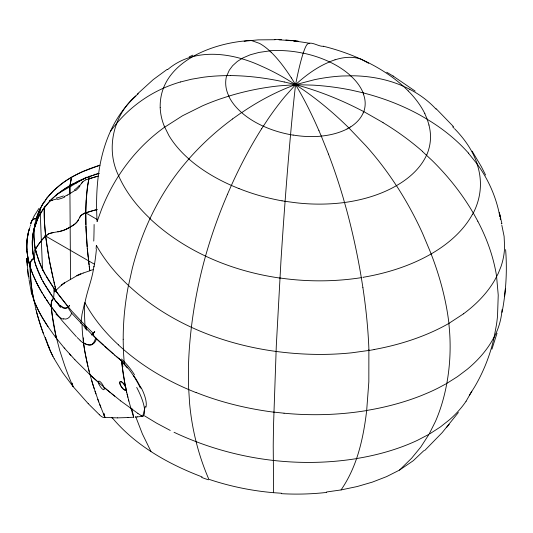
<?xml version="1.0" encoding="UTF-8"?>
<svg xmlns="http://www.w3.org/2000/svg" width="533" height="533" viewBox="0 0 533 533"><rect width="100%" height="100%" fill="white"/><g stroke="black" fill="none" stroke-linecap="round" stroke-linejoin="round"><path stroke-width="0.8" d="M85.746 214.826L85.866 224.666M26.77 245.526L26.77 246.686M51.188 304.676L51.268 306.535M30.268 263.089A27.889 22.266 -20.4 0 0 30.128 265.141L29.981 266.32L31.607 271.17M85.76 212.787L86.079 230.582L87.146 246.759M85.746 214.186L86.199 200.455M93.868 266.194C92.369 279.885 86.113 292.737 84.454 306.268A485.223 384.226 -11.2 0 0 85.18 328.481M30.108 266.167L30.121 265.474A20.281 16.197 -20.4 0 1 30.188 264.495L30.288 263.802A12.565 10.034 -20.4 0 1 30.414 263.195L30.494 262.882A10.38 8.281 -20.4 0 1 30.701 262.256A8.528 6.809 -20.4 0 1 31.913 260.091A7.229 5.77 -20.4 0 1 32.813 259.158L33.039 258.965A6.056 4.83 -20.4 0 1 33.346 258.725L33.586 258.558A5.21 4.164 -20.4 0 1 33.826 258.405C37.117 247.805 31.973 236.805 34.645 225.965M85.76 212.46L85.766 212.261A224.306 138.507 63.5 0 1 87.718 184.824M85.846 329.207L85.886 326.149L71.335 310.619L58.617 294.882M26.77 245.147L26.976 240.929M32.266 242.835L32.326 240.743M30.108 265.86L30.108 266.62M33.932 234.074L33.945 237.318M44.352 209.915L44.439 207.164M30.115 265.754L30.194 264.495A12.492 9.974 -20.4 0 1 30.687 262.249M285.095 201.334A207.304 7.755 -86.3 0 0 280.938 261.283L276.301 345.83L273.609 422.995A299.573 11.206 -86.3 0 0 273.229 446.068L273.609 492.699L281.591 493.258M33.945 233.534L34.012 231.908M32.333 240.543L32.713 236.166M53.227 287.28L54.226 288.739L53.673 298.24A4.864 3.624 -37.8 0 0 52.194 300.026M34.025 231.775L34.099 230.689M54.086 291.118L54.119 290.525M54.153 289.925L54.226 288.739L44.919 273.895M502.066 312.298C506.03 291.684 507.289 270.537 505.61 249.604M80.869 323.438L82.049 314.124L84.474 303.67M426.54 155.163A115.668 69.803 2.4 0 1 396.399 185.677A115.668 69.803 2.4 0 1 344.551 202.5A121.637 73.407 2.4 0 1 294.542 202.593L285.095 201.314L285.781 192.226A229.756 8.595 -86.3 0 1 290.552 134.696L291.464 124.729A229.943 8.601 -86.3 0 1 294.303 96.027L295.542 84.667L297.467 75.38A211.648 16.523 -84.6 0 1 303.217 53.16L304.156 50.448A198.143 15.464 -84.6 0 1 306.022 46.078C309.147 39.062 318.061 46.911 323.464 46.284M34.105 230.556L34.199 229.476M96.093 248.898L96.366 245.393A294.762 174.864 1.4 0 0 123.203 280.385C174.111 331.233 247.572 353.885 318.368 354.418A184.851 109.658 1.4 0 0 351.86 352.793L370.555 350.214M27.01 240.55L27.043 240.17M34.212 229.343L34.259 228.937M145.269 406.419L142.671 416.54M504.584 296.401L505.431 288.473M34.272 228.797L34.332 228.257M27.123 239.404L27.216 238.644M326.482 492.006L341.067 489.927C348.562 479.027 354.092 466.875 357.983 454.256A293.896 88.298 78.4 0 0 366.677 410.49L368.836 381.861L368.876 349.355M34.345 228.124L34.398 227.718M34.412 227.584L35.298 222.474M27.263 238.264L28.376 232.401M32.78 235.619L33.772 230.156M34.025 257.752L34.112 257.159M35.038 250.61L35.125 250.017M87.765 184.851L89.477 176.097M34.778 225.159L36.65 217.411L39.522 210.062M341.067 489.927L357.143 486.549L372.394 482.105L386.592 476.615L399.503 470.093L411.616 458.22L420.81 447L429.052 434.255L435.421 421.51A294.356 169.947 60 0 0 446.821 383.367C450.425 363.626 451.065 343.359 448.826 323.424L463.503 313.837M33.432 231.715L32.36 240.097L32.46 248.598M69.89 186.303L71.222 178.975M71.016 180.007L71.122 179.501M67.251 195.125L69.936 193.612L69.883 185.671L71.562 177.289M36.69 221.008L38.003 218.057L39.549 211.208M39.289 212.354L39.802 210.069M39.675 210.642L41.88 205.545M33.686 230.523L37.357 219.463M28.449 232.068L27.036 240.243L26.797 247.838A188.129 108.899 0.1 0 0 26.97 250.903L28.036 258.558L29.921 266.12M33.892 229.63L37.756 218.57M29.322 228.997C25.764 240.143 26.137 252.256 29.175 263.475M83.614 337.869L83.315 340.64L83.774 344.691A326.216 226.845 -46.8 0 0 84.96 352.113L87.958 366.464M28.575 231.602L29.015 230.003M35.878 220.069L37.73 214.299M31.094 222.634L30.814 224.033A18.482 14.831 18.1 0 1 30.961 223.167L31.2 222.281M497.016 333.252L491.939 349.155M28.755 230.909L29.088 229.756M29.135 229.603L29.581 228.191M35.051 225.472C32.293 234.034 31.64 243.208 32.826 252.102M180.367 81.995L191.454 79.237L202.946 77.285A207.85 156.882 32.3 0 1 226.871 75.633L229.283 70.236L232.635 65.712L237.372 61.408L242.915 57.93L250.31 54.772L258.991 52.421L269.691 50.895L271.084 52.207M35.231 224.926L35.584 223.887M94.561 331.972A4.77 2.765 0.2 0 0 93.455 333.338L93.775 335.777L96.5 338.901L95.34 341.526L93.741 343.512L91.516 344.738L89.084 344.938L86.226 344.211L83.121 342.566M29.841 227.424L30.108 226.665M241.636 112.683A193.859 128.939 -46 0 1 295.542 84.607A258.705 194.858 32.8 0 1 357.523 108.439L363.739 111.577L363.24 112.849M35.771 223.374L36.377 221.781M67.731 307.401L69.57 305.422L68.604 306.815L68.67 308.647L71.615 313.131C70.649 316.622 67.305 320.373 63.36 318.701M37.85 213.98L38.056 213.453M30.488 225.659L30.687 225.159M38.263 212.927L38.702 211.881M227.311 194.645L231.369 185.424A206.671 79.424 -69.7 0 1 261.603 128.793M38.936 211.348L40.068 208.929L42.553 270.371M37.47 219.203L37.703 218.69M135.915 96.08C101.11 127.567 94.461 177.196 97.106 221.601L101.643 209.089A249.444 197.523 -11.2 0 1 118.606 175.803A240.709 144.523 2.1 0 0 150.119 218.597M164.264 126.188L168.894 135.522A161.206 97.286 2.4 0 0 188.895 158.961C168.774 181.633 153.198 208.176 142.418 236.479A272.863 181.486 -46 0 0 132.271 268.552L127.953 287.953A338.588 225.199 -46 0 0 123.216 339.235M31.594 221.375L34.205 215.858L39.049 208.283M37.93 218.217L43.226 209.149L50.209 200.734M471.792 391.242L466.089 401.236M39.715 209.649L39.962 209.136M34.512 218.757L36.297 218.224A8.981 7.209 18.1 0 1 37.723 218.057L41.514 211.708M40.168 208.729L40.375 208.316M463.49 313.824A194.645 115.474 1.4 0 0 494.904 279.838L498.235 273.449L500.947 266.713A184.851 109.658 1.4 0 0 504.598 246.892L504.111 236.359L501.826 225.239M40.461 208.15L40.701 207.683M40.781 207.524L41.114 206.904M84.141 213.486L80.849 215.605L78.238 220.082M472.345 214.672L473.257 212.96L477.841 221.248M35.258 249.671L37.03 246.679A116.067 67.011 0 0 1 45.645 236.059L48.743 233.814L53.173 232.575A21.68 12.519 0 0 0 50.981 233.041L49.216 233.607A8.881 5.13 0 0 0 47.85 234.28L45.651 236.059L45.785 237.258M41.794 205.691L46.844 198.169M41.954 205.418L42.174 205.038M42.247 204.905L42.787 204.019M42.86 203.892L43.1 203.513M43.18 203.386L43.42 203.013M261.61 128.806L268.365 118.553A206.044 79.184 -69.7 0 1 284.642 96.873L295.542 84.667L314.343 79.723A206.044 141.012 -43.1 0 1 342.066 76.006L353.452 75.786A206.671 141.438 -43.1 0 1 403.268 86.206A170.9 103.136 2.4 0 0 365.525 61.295L361.401 59.363L368.616 63.24M43.499 202.886L43.992 202.134M469.446 395.146L474.597 386.925A293.896 221.362 32.8 0 0 494.251 336.843M44.159 201.88L44.672 201.134M52.874 299.2L53.407 298.513A5.337 3.978 -37.8 0 1 53.586 298.313L53.74 298.333M45.552 199.895L46.098 199.149M110.471 131.305C123.976 112.65 142.364 97.512 163.444 88.185A180.307 136.088 32.3 0 1 180.367 81.989M79.53 186.004L82.742 181.726L85.826 179.814M458.367 412.495L442.19 432.603L424.548 450.691M46.338 198.822L47.457 197.39M46.937 198.049L47.23 197.683M47.324 197.556L53.94 190.328L61.775 183.712A116.627 67.511 0.1 0 1 82.728 171.619L99.778 165.277M31.92 260.097L32.18 259.791A7.102 5.67 -20.4 0 1 32.813 259.158L32.846 259.131M446.554 427.479L449.199 424.381M91.803 334.951L94.574 331.979A2.245 1.299 0.2 0 1 94.794 331.852M423.802 450.705L413.328 460.665L399.503 470.093M51.694 199.242L49.989 200.961A131.131 75.906 0.1 0 0 41.527 211.708M50.262 200.681L50.782 200.155M54.892 286.061L55.952 290.325L61.522 285.102M50.928 200.002L51.308 199.622M137.314 94.075L153.231 79.604L167.235 69.317M51.668 199.269L52.7 198.276M51.821 199.122L52.214 198.742M52.341 198.622L53.946 197.13M52.867 198.123L56.178 195.191M138.287 93.775C114.075 112.763 104.828 147.967 118.666 175.83C128.167 160.986 139.819 147.514 153.238 136.088A166.276 131.664 -11.2 0 1 164.104 127.54L182.533 115.761L202.58 105.801A198.143 156.902 -11.2 0 1 220.149 98.958L228.764 96.14A211.648 167.595 -11.2 0 1 279.352 85.846L295.542 84.667L313.164 85.14A229.943 183.152 -6.4 0 1 351.374 90.144L363.06 92.815L363.646 94.408M54.766 196.397L55.892 195.431M55.998 195.344L58.377 193.406M56.465 194.951L56.898 194.592M57.477 194.125L65.206 188.535M167.589 69.656C194.039 46.997 232.188 52.507 261.37 66.125A265.607 153.351 60 0 1 287.673 79.79L295.542 84.667A274.548 158.514 60 0 1 348.888 127.94L365.871 145.749A197.297 113.909 60 0 1 396.432 185.711M58.976 192.939L61.548 191.034M75.213 190.274L69.936 193.612M232.521 118.952L241.582 112.55A89.138 54.299 2.9 0 0 261.676 125.475L263.269 126.214M61.981 190.721L67.071 187.35M73.321 225.139L70.822 226.685M64.42 282.943L77.032 275.661M65.746 188.189L70.129 185.531M350.621 126.887L347.07 128.939M72.415 225.726L69.676 227.344M67.245 187.243L67.591 187.03M68.424 186.53L68.99 186.19M429.838 433.795L440.331 427.006L449.665 419.624A169.994 98.145 0 0 0 466.075 401.229M56.192 194.672L71.495 185.864M446.827 383.374L457.494 376.638L467.121 369.382A193.459 113.243 0.7 0 0 494.198 336.823L496.45 324.81A267.293 201.327 32.8 0 0 497.522 316.096L498.242 295.142L496.609 276.767M76.326 183.092L84.627 178.255M76.326 183.092L71.495 185.87M69.35 227.531L69.836 227.251M70.056 185.571L70.596 185.257M428.699 434.462L417.312 440.385A168.874 97.499 0 0 1 356.53 458.547M66.838 228.884L69.503 227.444M70.536 185.297L71.369 184.831M445.808 383.953L438.486 387.884A184.278 107.866 0.7 0 1 428.719 392.501L421.936 395.346A193.659 113.356 0.7 0 1 366.664 410.463M85 178.042L85.566 177.722M69.177 227.631L67.858 228.357M71.142 184.958L72.601 184.151M71.868 184.551L74.24 183.285M86.139 177.402L86.533 177.189M72.788 184.052L75.406 182.679M67.251 195.125L64.227 196.617M75.273 182.752L79.27 180.807M75.619 182.579L77.378 181.706M78.085 181.367L78.984 180.947M79.164 180.86L85.946 177.929M189.195 56.844L192.893 55.159M79.883 180.527L81.269 179.907M81.556 179.774L82.435 179.394M82.668 179.295L83.068 179.115M83.275 179.028L85.733 178.015M49.263 200.881L57.191 198.902M80.776 273.982L83.155 273.056M86.566 177.682L88.911 176.776M86.772 177.602L88.245 177.029M84.341 213.407L85.34 213.047M88.878 176.789L90.304 176.263M85.82 179.814L88.731 178.961A124.382 71.982 0.1 0 1 98.185 176.143M90.15 176.316L91.863 175.703M83.155 273.056L89.797 270.784L87.319 248.758L85.906 226.125M90.577 176.163L91.436 175.857M91.709 175.763L94.687 174.737M93.382 175.177L95.86 174.358M97.079 209.576A116.067 67.011 0 0 0 85.753 212.9L82.668 214.173A8.881 5.13 0 0 0 81.509 214.966L80.536 215.985A21.68 12.519 0 0 0 79.723 217.251M88.731 178.961L91.003 178.229M94.947 174.651L96.346 174.198A131.131 75.906 0.1 0 1 99.085 173.345M95.953 174.324L99.031 173.365M335.024 59.776L329.434 61.835A89.138 54.299 2.9 0 1 349.535 74.753L350.661 75.759M244.141 41.234L258.085 39.875L275.141 39.722M142.724 416.246L142.651 416.533M141.125 415.547L142.384 416.34M137.634 416.866L142.344 416.346L141.945 416.08M58.09 231.722L53.173 232.575M374.153 349.575L371.215 350.101M364.019 277.14L364.199 277.107A169.394 101.703 2.1 0 0 431.144 253.928A169.394 101.703 2.1 0 0 472.258 214.652M363.659 277.2L362.94 277.327M361.68 277.533L361.314 277.593L362.9 287.607M356.564 458.613C294.949 468.52 230.436 458.893 174.051 432.276M318.954 130.672L321.272 136.095L323.378 135.862A56.491 34.412 2.9 0 0 347.11 128.966M137.634 416.866L135.249 417.066M131.764 408.238L133.676 417.192L127.96 417.552M127.96 417.552L117.467 417.872M226.865 75.626L230.529 75.619M117.473 417.872L103.582 417.399A16.743 3.798 56.3 0 1 99.258 414.654M111.85 417.825L112.51 417.839M274.502 39.402L281.424 39.662M38.003 218.057L37.723 218.057A9.614 7.715 18.1 0 0 34.618 218.77M285.861 39.955L298.32 41.288L290.312 40.355M273.609 492.699C251.589 490.813 229.796 486.316 208.843 479.28C200.475 459.992 194.685 439.592 191.487 418.818A330.074 126.841 -69.7 0 1 189.628 403.694L188.569 387.025L188.409 369.915A280.305 107.719 -69.7 0 1 191.387 327.282C194.325 303.097 199.062 279.132 205.651 255.673A193.666 74.427 -69.7 0 1 227.338 194.672M284.029 413.208L273.875 412.102M279.898 278.059C232.201 271.264 185.324 251.922 149.96 218.657M293.13 135.115L290.552 134.676A83.501 50.862 2.9 0 1 263.309 126.188M282.044 200.794L285.095 201.314M309.78 43.353L308.227 43.073A141.452 85.367 2.4 0 0 298.347 41.567M251.916 40.688L259.471 43.386A206.444 61.115 78.6 0 1 269.698 50.915M284.256 81.942L295.542 84.667L291.324 77.865M202.094 476.908C168.315 464.083 135.295 445.568 111.937 417.392M63.041 307.761L60.595 306.368M196.071 392.601C167.642 381.401 140.819 365.638 118.346 344.831M238.997 188.622L231.369 185.424M95.487 174.411L95.32 174.331A11.36 7.016 63.5 0 0 94.934 174.184M170.26 430.431L156.822 423.289L144.45 415.8M409.81 89.278L403.294 86.166L408.245 90.903M363.739 111.577L383.06 122.603M50.428 200.508L50.189 200.388A11.366 6.076 56.8 0 0 49.816 200.235M393.068 76.039L415.174 91.136M84.907 212.414L97.166 219.489M44.799 235.566L94.561 264.301M386.738 72.248L393.527 76.306M429.005 125.008L427.213 119.259L419.678 114.921A229.756 183.006 -6.4 0 0 363.04 92.842M141.118 415.547L137.874 413.395M137.867 413.388L120.718 400.923M60.396 306.215L56.025 301.491M60.429 306.235L59.816 305.742M120.718 400.923L105.201 388.324L89.484 374.253M114.075 395.673L114.768 396.232M112.69 394.553L113.382 395.113M127.4 367.27L121.311 360.661L114.655 355.058M119.066 358.702L116.114 356.277M119.199 358.809L121.717 361.068A242.322 161.173 -46 0 0 122.064 365.038L124.975 384.326M111.317 393.427L112.003 393.994M110.631 392.868L107.913 390.609M114.848 355.218L91.962 334.544L71.615 313.131M107.24 390.043L104.561 387.777M113.203 353.839L104.688 346.43M80.07 340.267L77.132 337.496M59.683 305.622L58.523 304.523M188.862 158.974L191.88 161.552A170.9 103.136 2.4 0 0 231.375 185.424M422.363 151.425L431.957 160.34A211.761 159.5 32.8 0 1 473.217 212.973M98.418 382.421L97.359 381.475M96.833 381.002L95.787 380.062M103.302 345.184L96.5 338.901M95.26 379.583L92.662 377.211M92.149 376.731L91.116 375.778M89.984 374.419L90.603 375.299M89.484 374.253L74.913 359.762M99.404 414.714L88.238 403.661M93.428 333.491L85.886 326.149L86.732 330.194M121.491 360.854L122.923 366.731M436.141 108.719L453.55 126.701M452.664 126.827L454.089 128.233M454.662 128.826C464.47 138.86 472.858 150.699 477.228 164.131C488.135 179.088 495.87 196.371 499.461 214.546M88.238 403.661L73.081 386.572M76.379 336.703L62.154 320.759L51.021 306.395M74.913 359.762L64.833 348.629M69.49 353.899L70.822 355.371M468.367 153.071L477.228 164.131M64.167 347.856L64.833 348.629M64.167 347.849L55.379 336.996M55.898 312.864L54.366 310.946M67.411 306.029L54.226 288.739L54.852 291.997M54.173 358.709L62.554 372.467L73.081 386.572M60.562 307.468L53.48 297.974M55.385 336.996L47.963 326.629L42.06 317.148A296.521 171.193 0 0 1 34.205 300.985L33.939 300.226M53.893 310.313L53.513 309.806M53.32 309.553L51.694 307.334M57.804 293.77L58.21 294.323M55.798 301.185L55.312 300.519M57.397 293.21L55.225 290.172M54.666 299.633L55.139 300.279M51.161 304.45L51.488 307.048M54.066 298.793L54.399 299.26M51.048 306.435C42.953 295.089 35.731 282.97 31.101 269.765A248.871 144.057 0.1 0 1 30.108 266.727L28.116 258.965L26.99 251.143M50.815 306.109L49.662 304.476M53.993 298.693L53.673 298.24M53.553 298.074L50.802 294.089M55.126 290.025L54.826 289.599M52.92 297.167L52.547 296.634M52.361 296.368L51.808 295.562M48.75 303.17L47.177 300.845M51.621 295.295L43.686 282.723M52.98 286.914L51.041 283.976M50.468 293.59L50.135 293.09M47.004 300.585L46.318 299.553M133.59 375.685L133.936 376.205M50.022 292.923L49.789 292.564M49.669 292.384L47.27 288.666M50.562 283.236L50.802 283.609M45.478 298.26L44.486 296.701M49.995 282.357L48.55 280.045M47.144 288.46L46.884 288.047M472.151 151.185L481.332 166.616L485.603 175.091M43.992 295.922L43.346 294.882M46.498 287.427L44.572 284.242M48.39 279.785L48.077 279.265M47.917 279.012L47.604 278.493M47.524 278.366L47.137 277.72M42.553 293.576L41.621 292.011M47.057 277.586L46.677 276.94M46.598 276.807L46.371 276.42M44.419 283.982L44.106 283.456M46.298 276.294L46.071 275.901M41.234 291.351L40.928 290.831M43.959 283.216L41.454 278.632M40.555 290.172L40.255 289.646M43.633 282.65L43.246 281.95M45.138 274.282L44.592 273.316M40.182 289.519L38.656 286.747M43.046 281.604L42.84 281.231M44.612 273.349L38.729 260.69L35.111 247.845M44.166 272.536L43.606 271.497M150.972 451.478L142.391 433.909L135.742 416.746M38.589 286.614L38.303 286.088M54.173 358.709L52.98 356.43A280.425 162.225 0.2 0 1 49.722 349.535L47.85 345.044M38.236 285.954L37.956 285.428M41.887 279.459L35.991 265.72A214.226 124.002 0.1 0 1 33.939 258.345L32.993 253.295M37.89 285.295L37.683 284.895M43.266 270.844L42.8 269.931M37.616 284.762L37.077 283.703M140.199 386.918L140.892 388.284M41.154 278.059L40.022 275.741A221.801 128.386 0.1 0 1 33.919 258.352M37.01 283.576L36.744 283.05M42.667 269.671L41.9 268.106M36.677 282.916L32.953 274.662M41.774 267.839L41.281 266.793M424.841 113.709L427.213 119.259M41.161 266.527L40.801 265.74M40.568 265.214L36.271 252.975M125.342 386.139L125.615 387.098M49.616 349.262L49.729 349.528A280.425 162.219 0.2 0 0 52.987 356.43M49.502 348.995L45.851 338.761M321.272 136.095L328.488 154.104M91.629 380.289A536.658 373.18 -46.8 0 0 94.134 388.457L98.758 401.895L104.934 417.506L104.095 413.461M103.868 414.954L104.934 417.506M47.843 345.044L43.433 333.658A403.175 321.879 -20.4 0 1 36.777 312.724L36.351 311.072M32.706 274.042L31.733 271.51M431.204 253.961L422.676 233.621A212.154 122.49 60 0 0 396.465 185.677M99.764 404.574L100.764 407.199M33.932 300.226L33.686 299.566M31.274 292.084L33.686 299.566M97.812 399.27L98.778 401.929M95.027 391.202L95.933 393.9M133.676 417.192L130.625 407.332M501.293 223.48L501.433 223.92M31.694 293.57L31.913 294.309M29.855 265.9L29.562 264.901M130.625 407.332L128.879 401.056M90.097 374.819L91.636 380.302A536.684 373.2 -46.8 0 0 94.148 388.49M45.452 337.316L45.645 338.042M89.984 374.419C85.626 358.129 82.495 341.42 82.029 324.524M128.673 400.29L128.879 401.069M31.274 292.084L29.082 279.945M128.473 399.517L128.68 400.316M128.48 399.557L127.114 394.08M36.351 311.079L35.931 309.426M499.274 212.56L501.919 223.653M89.238 371.601L88.378 368.196M499.681 214.086L500.707 218.11M36.131 252.435L35.305 248.851L35.771 252.102M127.887 397.252L127.5 395.699M35.931 309.433L32.227 291.638A255.22 203.759 -20.4 0 1 30.301 274.122M55.952 290.318L49.776 262.776L45.618 235.759M127.314 394.92L126.741 392.515M54.546 284.649L53.873 281.817M56.158 336.989L52.001 313.937M126.747 392.561L126.381 390.942M53.213 278.992L53.54 280.405M52.894 277.58L48.403 255.274M126.208 390.169L126.028 389.37A5.024 1.786 57 0 1 121.737 387.271A5.024 1.786 57 0 1 120.458 381.515A5.024 1.786 57 0 1 125.435 386.731A5.017 1.792 57 0 1 126.021 389.356L126.388 390.969M33.852 257.932L33.939 258.345A6.303 5.03 -20.4 0 0 31.787 260.037M33.859 257.985L33.306 255.174M125.468 386.745L123.17 373.966A304.203 202.333 -46 0 1 122.517 369.122L121.711 361.068M33.686 257.159L33.186 254.501M125.282 385.839L125.035 384.626M499.681 215.645L499.887 216.744M72.308 383.134L72.928 386.385M35.065 247.598L34.725 245.633M33.259 254.907L32.919 252.762M500.187 218.403L500.374 219.509M48.17 253.901L47.284 248.425M34.685 245.387L34.365 243.001M47.077 247.065L46.711 244.487M49.376 347.076L49.729 349.528M32.993 253.302L32.26 243.361M32.899 252.622L32.766 251.609M46.624 243.881L46.298 241.462M89.797 270.777L89.211 266.247M46.224 240.863L45.851 237.858M89.024 264.741L88.325 258.725M27.549 269.498L28.436 276.874L26.763 258.365L27.21 265.701M32.733 251.323L32.62 250.317M51.941 313.464L51.581 310.133M34.332 242.728L33.965 237.858M45.651 236.059L44.652 224.44M88.158 257.219L87.279 248.245M32.593 250.077L32.5 249.118M51.534 309.653L51.275 306.648M51.281 306.761L52.674 318.941A333.445 248.491 -37.8 0 0 55.632 334.664L59.836 350.781L64.799 365.944A548.29 408.598 -37.8 0 0 72.934 386.378M29.009 279.092L28.869 275.668M26.763 258.365L26.99 262.123M26.897 249.937L26.777 247.065M30.294 273.662L30.228 272.283M30.214 271.817L30.154 269.971M30.141 269.511L30.115 268.119M160.193 107.506C159.174 64.073 208.716 44.152 245.36 40.894A180.307 53.38 78.6 0 1 251.916 40.681M30.108 266.727L31.094 283.329A284.709 227.305 -20.4 0 0 33.666 299.473M69.883 185.671L69.89 186.87M69.89 186.65L70.529 279.192M30.115 267.653L30.108 266.28M123.17 339.255L123.383 349.355A379.882 252.669 -46 0 0 124.369 363.746M99.864 165.263A120.991 70.036 0.1 0 0 71.502 177.256A120.991 70.036 0.1 0 0 47.51 197.403M85.693 212.84A122.383 70.656 0 0 1 97.066 209.556M89.691 270.664A101.077 58.497 0.1 0 1 93.348 269.598M77.218 275.788A57.751 33.532 0.1 0 1 80.949 274.129M78.431 219.976A27.696 15.99 0 0 1 72.488 225.765M86.326 200.528A201.727 124.535 63.5 0 1 88.798 179.015M81.776 183.125A22.992 15.091 15.8 0 1 82.948 181.846M79.044 185.657A34.079 21.413 2.8 0 1 74.467 189.848M90.976 178.202A130.505 75.539 0.1 0 1 97.659 176.263M121.81 361.867A33.806 11.406 58.6 0 1 127.267 367.983M91.403 344.831A47.124 17.169 69.6 0 1 83.541 342.966M51.355 304.623A9.627 7.176 -37.8 0 1 52.8 299.173M31.127 222.607A8.568 6.876 18.1 0 1 34.372 218.677M83.161 342.812A53.1 19.701 70.2 0 1 80.103 340.56M35.311 249.591A122.383 70.656 0 0 1 45.532 236.026M61.701 285.175A57.751 33.412 0.3 0 1 64.606 283.036M67.931 228.397A27.696 15.99 0 0 1 57.897 231.828M48.05 326.609A321.792 185.784 0 0 1 34.112 300.998M44.932 201.767A8.575 4.584 56.7 0 1 44.999 201.574M50.342 200.908A22.992 16.75 9.8 0 1 52.554 200.328M63.447 195.937A34.079 20.687 4.6 0 1 56.345 198.016M44.552 224.38A201.727 107.839 56.7 0 1 44.326 206.771M141.158 387.658A33.872 12.712 53.1 0 1 145.975 407.165M127.394 367.344A33.066 9.92 57.8 0 1 140.059 387.398M93.495 333.658A31.887 13.691 72.5 0 1 91.316 334.811M95.76 337.509A39.082 13.691 74.2 0 1 91.35 344.658M94.667 331.406A32.333 13.945 74.4 0 1 91.423 334.664M208.363 479.813A222.567 139.566 -2.2 0 1 201.594 477.421M318.947 130.712A258.705 77.725 78.4 0 0 295.542 84.634A193.859 80.523 -67.9 0 1 329.387 62.021M271.077 52.154A239.004 70.756 78.6 0 1 291.318 77.925M269.658 50.768A74.553 45.412 2.9 0 1 303.184 53.22M228.87 96.12A74.553 45.412 2.9 0 1 226.658 75.593M230.516 75.573A239.004 180.394 32.3 0 1 284.256 82.002M428.918 125.015A121.637 73.407 2.4 0 1 426.633 155.183M431.13 253.968A203.513 117.5 60 0 1 448.933 323.464M477.108 164.144A167.782 100.737 2.1 0 1 473.351 212.98M361.301 277.586A211.761 63.62 78.4 0 0 346.53 209.662L343.025 197.23A212.427 63.82 78.4 0 0 328.475 154.15M361.341 277.646A167.782 100.737 2.1 0 1 279.925 277.986M502.019 309.713A191.207 111.923 0.7 0 1 494.344 336.849M366.704 410.543A191.207 111.923 0.7 0 1 284.029 413.208M448.846 323.431A193.426 114.748 1.4 0 1 374.119 349.521M363.519 94.421A66.705 40.628 2.9 0 1 363.826 111.597M363.206 112.843A56.491 34.412 2.9 0 1 350.661 126.914M321.292 136.148A66.705 40.628 2.9 0 1 293.163 135.042M477.801 221.255A196.577 148.061 32.8 0 1 496.509 275.714M362.886 287.6A196.577 59.056 78.4 0 1 368.903 349.382M383.027 122.657A212.427 160 32.8 0 1 422.449 151.339M241.609 112.543A85.86 52.301 2.9 0 1 228.73 96.147M188.829 158.947A185.777 123.563 -46 0 1 232.541 118.999M118.386 344.811A303.117 177.429 0.7 0 1 84.794 302.411M94.108 224.473A59.929 6.496 -89 0 1 93.768 241.076M96.386 249.424A61.641 13.078 -89.3 0 1 94.041 266.886M273.849 412.176A219.19 128.3 0.7 0 1 196.171 392.515M282.024 200.848A155.163 93.641 2.4 0 1 239.044 188.575M164.271 126.188A141.452 85.367 2.4 0 1 160.18 107.506M326.616 492.425A156.455 90.837 -0.4 0 1 281.517 493.678M303.23 53.133A85.86 52.301 2.9 0 1 329.414 61.848M350.607 75.779A83.501 50.862 2.9 0 1 363.113 92.809M335.004 59.843A185.777 77.165 -67.9 0 1 361.427 59.303M323.478 46.258A161.206 97.286 2.4 0 1 361.374 59.383M409.757 89.351A193.666 132.537 -43.1 0 1 436.027 109.118M427.173 119.305A207.304 165.123 -6.4 0 1 468.427 153.038M408.198 90.923A156.988 94.741 2.4 0 1 424.894 113.702M279.032 39.855A141.452 85.367 2.4 0 1 291.431 40.768M293.743 41.008A141.452 85.367 2.4 0 1 296.048 41.274M76.845 275.534A57.744 33.872 0.5 0 1 80.596 273.835M78.311 220.102A26.51 15.304 0 0 1 73.367 225.159M64.713 197.05A33.786 22.04 7.5 0 1 57.564 199.462M45.625 235.473A224.306 119.865 56.8 0 1 44.306 209.889M66.878 228.904A26.51 15.304 0 0 1 58.11 231.762M31.187 222.274A8.122 6.516 18.1 0 1 34.592 218.73M121.404 359.009A35.518 12.892 59.5 0 1 134.463 374.772M30.281 263.089A6.649 5.303 -20.4 0 1 31.753 260.017M51.228 304.43A11.433 8.521 -37.8 0 1 52.034 299.999M43.446 333.651A403.148 321.859 -20.4 0 1 36.777 312.718M136.708 387.411A38.05 11.026 57.6 0 1 142.504 416.573M79.843 186.117A33.786 22.046 7.5 0 1 75.679 190.548M61.348 285.022A57.744 33.679 0.8 0 1 64.233 282.85M63.44 319.16A51.341 17.529 77 0 1 55.925 313.99M68.344 307.408A34.192 12.719 77.3 0 1 60.569 305.602M67.684 307.235A33.206 12.432 79.2 0 1 63.074 308.034M134.076 376.071A34.911 10.094 57.7 0 1 140.432 386.978M58.563 304.083A43.086 16.896 82.2 0 1 56.371 301.358M120.192 384.5A5.024 1.812 56.7 0 0 125.641 390.036A5.024 1.812 56.7 0 0 122.916 382.934A5.024 1.812 56.7 0 0 120.192 384.5M55.845 290.292A98.345 56.891 0.1 0 0 54.899 291.331A97.712 56.531 0.1 0 1 55.858 290.292M98.872 383.933A5.03 1.512 58 0 0 103.988 389.683A5.03 1.512 58 0 0 101.143 382.621A5.03 1.512 58 0 0 98.872 383.933"/></g></svg>
